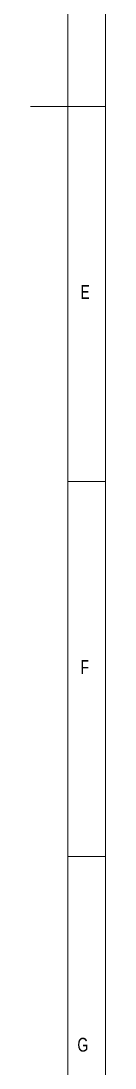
# Model space of a CAD drawing. Header units: millimetres. Extents: x -84 to 500, y -79 to 331.
# Drawn here: x 489.6 to 499.6, y -2.6 to 137 of the extents above; entities that cross this region are included whole.
import ezdxf

# ---------------------------------------------------------------- set-up
doc = ezdxf.new("R2010")
doc.units = ezdxf.units.MM
doc.styles.add('SLDTEXTSTYLE0', font='TXT', dxfattribs={"width": 0.75})

msp = doc.modelspace()

# ---------------------------------------------------------------- linework, layer by layer
at = {"color": 7, "linetype": 'Continuous', "lineweight": 0}
for p, q in [((499.59, -79.36), (499.59, 330.64)), ((494.59, -24.11), (494.59, 325.64)), ((499.59, 125.64), (489.59, 125.64)), ((494.59, 75.64), (499.59, 75.64)), ((499.59, 25.64), (494.59, 25.64))]:
    msp.add_line(p, q, dxfattribs=at)

# ---------------------------------------------------------------- texts
at = {"color": 7, "linetype": 'Continuous', "lineweight": 0, "char_height": 1.85, "attachment_point": 1, "style": 'SLDTEXTSTYLE0'}
for s, insert in [('E', (496.26, 101.81)), ('F', (496.26, 51.81)), ('G', (495.85, 1.46))]:
    msp.add_mtext(s, dxfattribs=dict(at, insert=insert))

doc.saveas('drawing.dxf')
